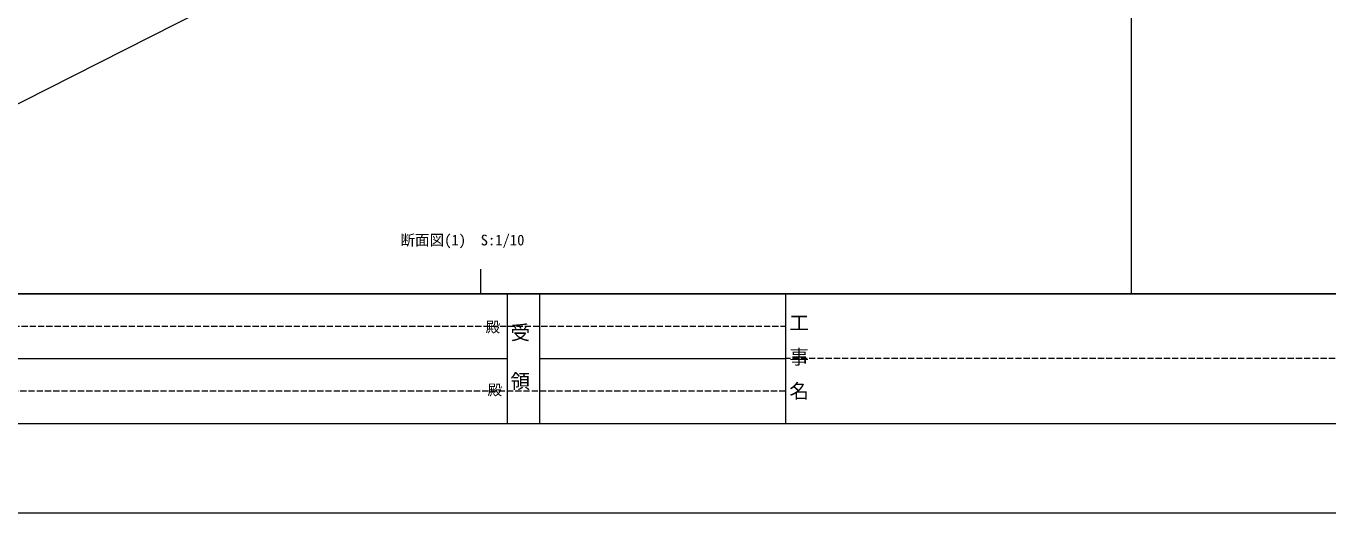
# Model space of a CAD drawing. Units: millimetres on the paper. Extents: x -420 to 420, y -297 to 297.
# Drawn here: x -226.9 to 40.3, y -297 to -197.1 of the extents above; entities that cross this region are included whole.
import ezdxf
from ezdxf.enums import TextEntityAlignment as Align

# ---------------------------------------------------------------- set-up
doc = ezdxf.new("R2010")
doc.units = ezdxf.units.MM
doc.linetypes.add('USER3', pattern=[1.693333, 1.27, -0.423333])
for name, color, linetype, lineweight in [('0-2_A-C01-補助線(非印刷)', 222, 'Continuous', 18), ('0-4_0-A01-枠A', 4, 'Continuous', 18), ('0-A_A-B03-文字_書込_小', 7, 'Continuous', 18), ('0-B_4-F', 7, 'USER3', 18), ('1-0_A-E02-仕上中線', 6, 'Continuous', 18)]:
    doc.layers.add(name, color=color, linetype=linetype, lineweight=lineweight)
doc.layers.add('0-3_0-A02-枠B', color=5, linetype='Continuous')
doc.styles.add('ＭＳ ゴシック', font='')
doc.styles.get('ＭＳ ゴシック').set_extended_font_data('MS Gothic')

msp = doc.modelspace()

# ---------------------------------------------------------------- linework, layer by layer
at = {"layer": '0-2_A-C01-補助線(非印刷)', "color": 9}
for p, q in [((0, -252), (0, 278.667)), ((-133.556, -252), (-133.556, -247)), ((0, -252), (0, -247))]:
    msp.add_line(p, q, dxfattribs=at)
at = {"layer": '0-2_A-C01-補助線(非印刷)', "linetype": 'USER3'}
for p, q in [((-241.361, -258.667), (-71.029, -258.667)), ((117.985, -265.333), (-71.029, -265.333)), ((-71.029, -272), (-241.361, -272))]:
    msp.add_line(p, q, dxfattribs=at)
at = {"layer": '0-2_A-C01-補助線(非印刷)'}
for points in [[(-420.5, -297), (420.5, -297), (420.5, 297), (-420.5, 297)], [(-400.667, 278.667), (400.667, 278.667), (400.667, -252), (-400.667, -252)]]:
    msp.add_lwpolyline(points, close=True, dxfattribs=at)
at = {"layer": '0-4_0-A01-枠A'}
for p, q in [((-400.667, -252), (343.263, -252)), ((-128.172, -252), (-128.172, -278.667)), ((-121.505, -252), (-121.505, -278.667)), ((-71.029, -252), (-71.029, -278.667)), ((-241.361, -265.333), (-128.172, -265.333)), ((-121.505, -265.333), (-71.029, -265.333)), ((-400.667, -278.667), (345.987, -278.667))]:
    msp.add_line(p, q, dxfattribs=at)
at = {"layer": '0-B_4-F'}
msp.add_lwpolyline([(-420.5, -297), (420.5, -297), (420.5, 297), (-420.5, 297)], close=True, dxfattribs=at)
at = {"layer": '1-0_A-E02-仕上中線'}
msp.add_line((-255.109, -226.537), (31.918, -80.588), dxfattribs=at)

# ---------------------------------------------------------------- texts
at = {"layer": '0-3_0-A02-枠B', "color": 7, "style": 'ＭＳ ゴシック'}
for s, height, p in [('殿', 2.199, (-132.556, -260.595)), ('受', 2.933, (-127.438, -262.333)), ('工', 2.933, (-70.213, -260.333)), ('事', 2.933, (-70.213, -267.333)), ('領', 2.933, (-127.438, -272.333)), ('殿', 2.199, (-132.161, -273.5)), ('名', 2.933, (-70.213, -274.333))]:
    msp.add_text(s, height=height, dxfattribs=at).set_placement(p, align=Align.BOTTOM_LEFT)
at = {"layer": '0-A_A-B03-文字_書込_小', "style": 'ＭＳ ゴシック'}
msp.add_text('断面図(1)\u3000S:1/10', height=2.199, dxfattribs=at).set_placement((-150.061, -242.755), align=Align.BOTTOM_LEFT)

doc.saveas('drawing.dxf')
